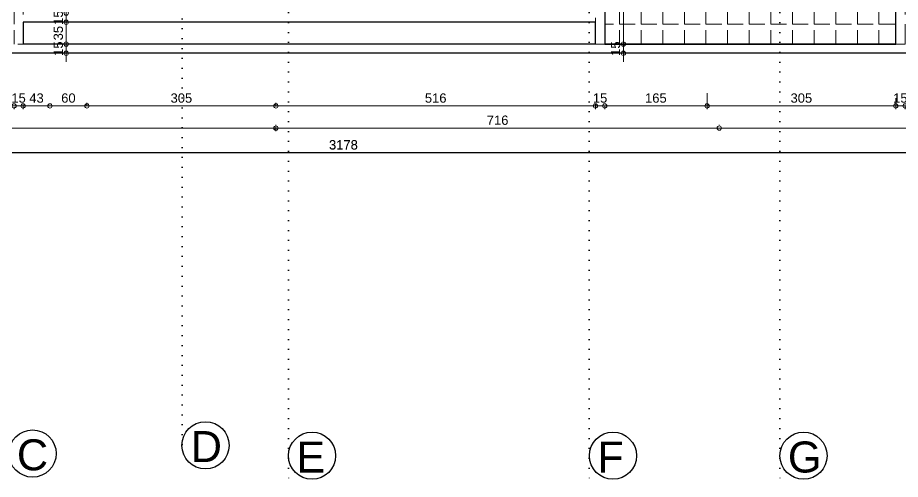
# Model space of a CAD drawing. Header units: millimetres. Extents: x 457 to 5134, y 142 to 3463.
# Drawn here: x 2363 to 3788, y 142 to 887 of the extents above; entities that cross this region are included whole.
import ezdxf

# ---------------------------------------------------------------- set-up
doc = ezdxf.new("R2010")
doc.units = ezdxf.units.MM
doc.linetypes.add('DOT2', pattern=[3.175, 0, -3.175])
doc.linetypes.add('HIDDEN', pattern=[9.525, 6.35, -3.175])
doc.layers.add('SEM_AKS', color=161, linetype='Continuous')
for name, color, linetype, lineweight in [('SEM_hidden', 8, 'HIDDEN', 13), ('SEM_IC OLCU', 140, 'Continuous', 13), ('SEM_TARAMA', 253, 'Continuous', 5)]:
    doc.layers.add(name, color=color, linetype=linetype, lineweight=lineweight)
doc.styles.get("Standard").update_dxf_attribs({"font": 'arial.ttf'})
doc.dimstyles.new('1-50-2', dxfattribs={"dimtxt": 15, "dimasz": 7, "dimexe": 5, "dimexo": 5, "dimgap": 5, "dimtad": 1, "dimdec": 0, "dimtxsty": 'Standard', "dimblk": 'ORIGIN', "dimcen": 5, "dimdle": 7, "dimclrd": 256, "dimclre": 256, "dimclrt": 256, "dimadec": 0, "dimazin": 0, "dimtfac": 1, "dimtdec": 0, "dimtix": 1, "dimtmove": 0, "dimatfit": 3, "dimldrblk": 'ORIGIN', "dimfxl": 1, "dimlwd": -1, "dimlwe": -1, "dimarcsym": 0})

# ---------------------------------------------------------------- blocks, each defined once
blk = doc.blocks.new('_Origin')
at = {"color": 0, "linetype": 'ByBlock', "lineweight": -2}
blk.add_line((0, 0), (-1, 0), dxfattribs=at)
blk.add_circle((0, 0), 0.5, dxfattribs=at)
blk = doc.blocks.new('*D219')
at = {"layer": 'Defpoints', "color": 0, "transparency": 16777216}
for p in [(2441.2, 894.8), (2441.2, 879.8), (2441.2, 879.8)]:
    blk.add_point(p, dxfattribs=at)
at = {"layer": 'SEM_IC OLCU', "transparency": 16777216}
for p, q in [((2441.2, 901.8), (2441.2, 908.8)), ((2441.2, 894.8), (2441.2, 879.8)), ((2441.2, 872.8), (2441.2, 865.8))]:
    blk.add_line(p, q, dxfattribs=at)
at = {"layer": 'SEM_IC OLCU', "transparency": 16777216, "xscale": 7, "yscale": 7, "zscale": 7}
for p, rotation in [((2441.2, 894.8), 270), ((2441.2, 879.8), 90)]:
    blk.add_blockref('_Origin', p, dxfattribs=dict(at, rotation=rotation))
at = {"layer": 'SEM_IC OLCU', "transparency": 16777216, "insert": (2428.5, 887.3), "char_height": 15, "attachment_point": 5, "rotation": 90}
blk.add_mtext('15', dxfattribs=at)
blk = doc.blocks.new('*D220')
at = {"layer": 'Defpoints', "color": 0, "transparency": 16777216}
for p in [(2441.2, 879.8), (2441.2, 844.8), (2441.2, 844.8)]:
    blk.add_point(p, dxfattribs=at)
at = {"layer": 'SEM_IC OLCU', "transparency": 16777216}
blk.add_line((2441.2, 872.8), (2441.2, 851.8), dxfattribs=at)
at = {"layer": 'SEM_IC OLCU', "transparency": 16777216, "xscale": 7, "yscale": 7, "zscale": 7}
for p, rotation in [((2441.2, 879.8), 90), ((2441.2, 844.8), 270)]:
    blk.add_blockref('_Origin', p, dxfattribs=dict(at, rotation=rotation))
at = {"layer": 'SEM_IC OLCU', "transparency": 16777216, "insert": (2428.5, 862.3), "char_height": 15, "attachment_point": 5, "rotation": 90}
blk.add_mtext('35', dxfattribs=at)
blk = doc.blocks.new('*D221')
at = {"layer": 'Defpoints', "color": 0, "transparency": 16777216}
for p in [(2441.2, 844.8), (2441.2, 829.8), (2441.2, 829.8)]:
    blk.add_point(p, dxfattribs=at)
at = {"layer": 'SEM_IC OLCU', "transparency": 16777216}
for p, q in [((2441.2, 851.8), (2441.2, 858.8)), ((2441.2, 844.8), (2441.2, 829.8)), ((2441.2, 822.8), (2441.2, 815.8))]:
    blk.add_line(p, q, dxfattribs=at)
at = {"layer": 'SEM_IC OLCU', "transparency": 16777216, "xscale": 7, "yscale": 7, "zscale": 7}
for p, rotation in [((2441.2, 844.8), 270), ((2441.2, 829.8), 90)]:
    blk.add_blockref('_Origin', p, dxfattribs=dict(at, rotation=rotation))
at = {"layer": 'SEM_IC OLCU', "transparency": 16777216, "insert": (2428.5, 837.3), "char_height": 15, "attachment_point": 5, "rotation": 90}
blk.add_mtext('15', dxfattribs=at)
blk = doc.blocks.new('*D230')
at = {"layer": 'Defpoints', "color": 0, "transparency": 16777216}
for p in [(3341.2, 1029.8), (3341.2, 844.8), (3351.2, 844.8)]:
    blk.add_point(p, dxfattribs=at)
at = {"layer": 'SEM_IC OLCU', "transparency": 16777216}
for p, q in [((3341.2, 1022.8), (3341.2, 851.8)), ((3346.2, 844.8), (3336.2, 844.8))]:
    blk.add_line(p, q, dxfattribs=at)
at = {"layer": 'SEM_IC OLCU', "transparency": 16777216, "xscale": 7, "yscale": 7, "zscale": 7}
for p, rotation in [((3341.2, 1029.8), 90), ((3341.2, 844.8), 270)]:
    blk.add_blockref('_Origin', p, dxfattribs=dict(at, rotation=rotation))
at = {"layer": 'SEM_IC OLCU', "transparency": 16777216, "insert": (3328.5, 937.3), "char_height": 15, "attachment_point": 5, "rotation": 90}
blk.add_mtext('185', dxfattribs=at)
blk = doc.blocks.new('*D231')
at = {"layer": 'Defpoints', "color": 0, "transparency": 16777216}
for p in [(3351.2, 844.8), (3341.2, 829.8), (3341.2, 829.8)]:
    blk.add_point(p, dxfattribs=at)
at = {"layer": 'SEM_IC OLCU', "transparency": 16777216}
for p, q in [((3341.2, 851.8), (3341.2, 858.8)), ((3346.2, 844.8), (3336.2, 844.8)), ((3341.2, 844.8), (3341.2, 829.8)), ((3341.2, 822.8), (3341.2, 815.8))]:
    blk.add_line(p, q, dxfattribs=at)
at = {"layer": 'SEM_IC OLCU', "transparency": 16777216, "xscale": 7, "yscale": 7, "zscale": 7}
for p, rotation in [((3341.2, 844.8), 270), ((3341.2, 829.8), 90)]:
    blk.add_blockref('_Origin', p, dxfattribs=dict(at, rotation=rotation))
at = {"layer": 'SEM_IC OLCU', "transparency": 16777216, "insert": (3328.5, 837.3), "char_height": 15, "attachment_point": 5, "rotation": 90}
blk.add_mtext('15', dxfattribs=at)
blk = doc.blocks.new('*D176')
at = {"layer": 'Defpoints', "color": 0, "transparency": 16777216}
for p in [(2357, 748), (2371.6, 751.9), (2371.6, 744.8)]:
    blk.add_point(p, dxfattribs=at)
at = {"layer": 'SEM_IC OLCU', "transparency": 16777216}
for p, q in [((2350, 744.8), (2343, 744.8)), ((2357, 744.8), (2371.6, 744.8)), ((2357, 743), (2357, 739.8)), ((2371.6, 746.9), (2371.6, 739.8)), ((2378.6, 744.8), (2385.6, 744.8))]:
    blk.add_line(p, q, dxfattribs=at)
at = {"layer": 'SEM_IC OLCU', "transparency": 16777216, "xscale": 7, "yscale": 7, "zscale": 7}
blk.add_blockref('_Origin', (2357, 744.8), dxfattribs=at)
at = {"layer": 'SEM_IC OLCU', "transparency": 16777216, "xscale": 7, "yscale": 7, "zscale": 7, "rotation": 180}
blk.add_blockref('_Origin', (2371.6, 744.8), dxfattribs=at)
at = {"layer": 'SEM_IC OLCU', "transparency": 16777216, "insert": (2364.3, 757.5), "char_height": 15, "attachment_point": 5}
blk.add_mtext('15', dxfattribs=at)
blk = doc.blocks.new('*D177')
at = {"layer": 'Defpoints', "color": 0, "transparency": 16777216}
for p in [(2371.6, 751.9), (2415, 744.8), (2415, 744.8)]:
    blk.add_point(p, dxfattribs=at)
at = {"layer": 'SEM_IC OLCU', "transparency": 16777216}
for p, q in [((2371.6, 746.9), (2371.6, 739.8)), ((2378.6, 744.8), (2408, 744.8))]:
    blk.add_line(p, q, dxfattribs=at)
at = {"layer": 'SEM_IC OLCU', "transparency": 16777216, "xscale": 7, "yscale": 7, "zscale": 7, "rotation": 180}
blk.add_blockref('_Origin', (2371.6, 744.8), dxfattribs=at)
at = {"layer": 'SEM_IC OLCU', "transparency": 16777216, "xscale": 7, "yscale": 7, "zscale": 7}
blk.add_blockref('_Origin', (2415, 744.8), dxfattribs=at)
at = {"layer": 'SEM_IC OLCU', "transparency": 16777216, "insert": (2393.3, 757.5), "char_height": 15, "attachment_point": 5}
blk.add_mtext('43', dxfattribs=at)
blk = doc.blocks.new('*D178')
at = {"layer": 'Defpoints', "color": 0, "transparency": 16777216}
for p in [(2415, 744.8), (2474.7, 744.8), (2474.7, 740.7)]:
    blk.add_point(p, dxfattribs=at)
at = {"layer": 'SEM_IC OLCU', "transparency": 16777216}
for p, q in [((2422, 744.8), (2467.7, 744.8)), ((2474.7, 745.7), (2474.7, 749.8))]:
    blk.add_line(p, q, dxfattribs=at)
at = {"layer": 'SEM_IC OLCU', "transparency": 16777216, "xscale": 7, "yscale": 7, "zscale": 7, "rotation": 180}
blk.add_blockref('_Origin', (2415, 744.8), dxfattribs=at)
at = {"layer": 'SEM_IC OLCU', "transparency": 16777216, "xscale": 7, "yscale": 7, "zscale": 7}
blk.add_blockref('_Origin', (2474.7, 744.8), dxfattribs=at)
at = {"layer": 'SEM_IC OLCU', "transparency": 16777216, "insert": (2444.8, 757.5), "char_height": 15, "attachment_point": 5}
blk.add_mtext('60', dxfattribs=at)
blk = doc.blocks.new('*D179')
at = {"layer": 'Defpoints', "color": 0, "transparency": 16777216}
for p in [(2780, 744.8), (2474.7, 740.7), (2780, 739)]:
    blk.add_point(p, dxfattribs=at)
at = {"layer": 'SEM_IC OLCU', "transparency": 16777216}
for p, q in [((2474.7, 745.7), (2474.7, 749.8)), ((2481.7, 744.8), (2773, 744.8)), ((2780, 744), (2780, 749.8))]:
    blk.add_line(p, q, dxfattribs=at)
at = {"layer": 'SEM_IC OLCU', "transparency": 16777216, "xscale": 7, "yscale": 7, "zscale": 7, "rotation": 180}
blk.add_blockref('_Origin', (2474.7, 744.8), dxfattribs=at)
at = {"layer": 'SEM_IC OLCU', "transparency": 16777216, "xscale": 7, "yscale": 7, "zscale": 7}
blk.add_blockref('_Origin', (2780, 744.8), dxfattribs=at)
at = {"layer": 'SEM_IC OLCU', "transparency": 16777216, "insert": (2627.3, 757.5), "char_height": 15, "attachment_point": 5}
blk.add_mtext('305', dxfattribs=at)
blk = doc.blocks.new('*D180')
at = {"layer": 'Defpoints', "color": 0, "transparency": 16777216}
for p in [(3296, 752.6), (3296, 744.8), (2780, 739)]:
    blk.add_point(p, dxfattribs=at)
at = {"layer": 'SEM_IC OLCU', "transparency": 16777216}
for p, q in [((2780, 744), (2780, 749.8)), ((2787, 744.8), (3289, 744.8)), ((3296, 747.6), (3296, 739.8))]:
    blk.add_line(p, q, dxfattribs=at)
at = {"layer": 'SEM_IC OLCU', "transparency": 16777216, "xscale": 7, "yscale": 7, "zscale": 7, "rotation": 180}
blk.add_blockref('_Origin', (2780, 744.8), dxfattribs=at)
at = {"layer": 'SEM_IC OLCU', "transparency": 16777216, "xscale": 7, "yscale": 7, "zscale": 7}
blk.add_blockref('_Origin', (3296, 744.8), dxfattribs=at)
at = {"layer": 'SEM_IC OLCU', "transparency": 16777216, "insert": (3038, 757.5), "char_height": 15, "attachment_point": 5}
blk.add_mtext('516', dxfattribs=at)
blk = doc.blocks.new('*D181')
at = {"layer": 'Defpoints', "color": 0, "transparency": 16777216}
for p in [(3296, 752.6), (3311, 749.8), (3311, 744.8)]:
    blk.add_point(p, dxfattribs=at)
at = {"layer": 'SEM_IC OLCU', "transparency": 16777216}
for p, q in [((3289, 744.8), (3282, 744.8)), ((3296, 747.6), (3296, 739.8)), ((3296, 744.8), (3311, 744.8)), ((3311, 744.8), (3311, 739.8)), ((3318, 744.8), (3325, 744.8))]:
    blk.add_line(p, q, dxfattribs=at)
at = {"layer": 'SEM_IC OLCU', "transparency": 16777216, "xscale": 7, "yscale": 7, "zscale": 7}
blk.add_blockref('_Origin', (3296, 744.8), dxfattribs=at)
at = {"layer": 'SEM_IC OLCU', "transparency": 16777216, "xscale": 7, "yscale": 7, "zscale": 7, "rotation": 180}
blk.add_blockref('_Origin', (3311, 744.8), dxfattribs=at)
at = {"layer": 'SEM_IC OLCU', "transparency": 16777216, "insert": (3303.5, 757.5), "char_height": 15, "attachment_point": 5}
blk.add_mtext('15', dxfattribs=at)
blk = doc.blocks.new('*D182')
at = {"layer": 'Defpoints', "color": 0, "transparency": 16777216}
for p in [(3476.2, 770.7), (3311, 749.8), (3476.2, 744.8)]:
    blk.add_point(p, dxfattribs=at)
at = {"layer": 'SEM_IC OLCU', "transparency": 16777216}
for p, q in [((3476.2, 765.7), (3476.2, 739.8)), ((3311, 744.8), (3311, 739.8)), ((3318, 744.8), (3469.2, 744.8))]:
    blk.add_line(p, q, dxfattribs=at)
at = {"layer": 'SEM_IC OLCU', "transparency": 16777216, "xscale": 7, "yscale": 7, "zscale": 7, "rotation": 180}
blk.add_blockref('_Origin', (3311, 744.8), dxfattribs=at)
at = {"layer": 'SEM_IC OLCU', "transparency": 16777216, "xscale": 7, "yscale": 7, "zscale": 7}
blk.add_blockref('_Origin', (3476.2, 744.8), dxfattribs=at)
at = {"layer": 'SEM_IC OLCU', "transparency": 16777216, "insert": (3393.6, 757.5), "char_height": 15, "attachment_point": 5}
blk.add_mtext('165', dxfattribs=at)
blk = doc.blocks.new('*D183')
at = {"layer": 'Defpoints', "color": 0, "transparency": 16777216}
for p in [(3476.2, 770.7), (3781, 762.2), (3781, 744.8)]:
    blk.add_point(p, dxfattribs=at)
at = {"layer": 'SEM_IC OLCU', "transparency": 16777216}
for p, q in [((3476.2, 765.7), (3476.2, 739.8)), ((3781, 757.2), (3781, 739.8)), ((3483.2, 744.8), (3774, 744.8))]:
    blk.add_line(p, q, dxfattribs=at)
at = {"layer": 'SEM_IC OLCU', "transparency": 16777216, "xscale": 7, "yscale": 7, "zscale": 7, "rotation": 180}
blk.add_blockref('_Origin', (3476.2, 744.8), dxfattribs=at)
at = {"layer": 'SEM_IC OLCU', "transparency": 16777216, "xscale": 7, "yscale": 7, "zscale": 7}
blk.add_blockref('_Origin', (3781, 744.8), dxfattribs=at)
at = {"layer": 'SEM_IC OLCU', "transparency": 16777216, "insert": (3628.6, 757.5), "char_height": 15, "attachment_point": 5}
blk.add_mtext('305', dxfattribs=at)
blk = doc.blocks.new('*D184')
at = {"layer": 'Defpoints', "color": 0, "transparency": 16777216}
for p in [(3781, 762.2), (3796, 749.8), (3796, 744.8)]:
    blk.add_point(p, dxfattribs=at)
at = {"layer": 'SEM_IC OLCU', "transparency": 16777216}
for p, q in [((3781, 757.2), (3781, 739.8)), ((3774, 744.8), (3767, 744.8)), ((3781, 744.8), (3796, 744.8)), ((3796, 744.8), (3796, 739.8)), ((3803, 744.8), (3810, 744.8))]:
    blk.add_line(p, q, dxfattribs=at)
at = {"layer": 'SEM_IC OLCU', "transparency": 16777216, "xscale": 7, "yscale": 7, "zscale": 7}
blk.add_blockref('_Origin', (3781, 744.8), dxfattribs=at)
at = {"layer": 'SEM_IC OLCU', "transparency": 16777216, "xscale": 7, "yscale": 7, "zscale": 7, "rotation": 180}
blk.add_blockref('_Origin', (3796, 744.8), dxfattribs=at)
at = {"layer": 'SEM_IC OLCU', "transparency": 16777216, "insert": (3788.5, 757.5), "char_height": 15, "attachment_point": 5}
blk.add_mtext('15', dxfattribs=at)
blk = doc.blocks.new('*D189')
at = {"layer": 'Defpoints', "color": 0, "transparency": 16777216}
for p in [(1300, 715.6), (2780, 715.6), (2780, 709)]:
    blk.add_point(p, dxfattribs=at)
at = {"layer": 'SEM_IC OLCU', "transparency": 16777216}
for p, q in [((1300, 710.6), (1300, 704)), ((1307, 709), (2773, 709)), ((2780, 710.6), (2780, 704))]:
    blk.add_line(p, q, dxfattribs=at)
at = {"layer": 'SEM_IC OLCU', "transparency": 16777216, "xscale": 7, "yscale": 7, "zscale": 7, "rotation": 180}
blk.add_blockref('_Origin', (1300, 709), dxfattribs=at)
at = {"layer": 'SEM_IC OLCU', "transparency": 16777216, "xscale": 7, "yscale": 7, "zscale": 7}
blk.add_blockref('_Origin', (2780, 709), dxfattribs=at)
at = {"layer": 'SEM_IC OLCU', "transparency": 16777216, "insert": (2040, 721.6), "char_height": 15, "attachment_point": 5}
blk.add_mtext('1480', dxfattribs=at)
blk = doc.blocks.new('*D190')
at = {"layer": 'Defpoints', "color": 0, "transparency": 16777216}
for p in [(2780, 709), (3496, 709.2), (3496, 709)]:
    blk.add_point(p, dxfattribs=at)
at = {"layer": 'SEM_IC OLCU', "transparency": 16777216}
for p, q in [((2780, 714), (2780, 714.2)), ((3496, 714), (3496, 714.2)), ((2787, 709.2), (3489, 709.2))]:
    blk.add_line(p, q, dxfattribs=at)
at = {"layer": 'SEM_IC OLCU', "transparency": 16777216, "xscale": 7, "yscale": 7, "zscale": 7, "rotation": 180}
blk.add_blockref('_Origin', (2780, 709.2), dxfattribs=at)
at = {"layer": 'SEM_IC OLCU', "transparency": 16777216, "xscale": 7, "yscale": 7, "zscale": 7}
blk.add_blockref('_Origin', (3496, 709.2), dxfattribs=at)
at = {"layer": 'SEM_IC OLCU', "transparency": 16777216, "insert": (3138, 721.8), "char_height": 15, "attachment_point": 5}
blk.add_mtext('716', dxfattribs=at)
blk = doc.blocks.new('*D191')
at = {"layer": 'Defpoints', "color": 0, "transparency": 16777216}
for p in [(3496, 709), (4478, 709.2), (4478, 707.3)]:
    blk.add_point(p, dxfattribs=at)
at = {"layer": 'SEM_IC OLCU', "transparency": 16777216}
for p, q in [((3496, 714), (3496, 714.2)), ((4478, 712.3), (4478, 714.2)), ((3503, 709.2), (4471, 709.2))]:
    blk.add_line(p, q, dxfattribs=at)
at = {"layer": 'SEM_IC OLCU', "transparency": 16777216, "xscale": 7, "yscale": 7, "zscale": 7, "rotation": 180}
blk.add_blockref('_Origin', (3496, 709.2), dxfattribs=at)
at = {"layer": 'SEM_IC OLCU', "transparency": 16777216, "xscale": 7, "yscale": 7, "zscale": 7}
blk.add_blockref('_Origin', (4478, 709.2), dxfattribs=at)
at = {"layer": 'SEM_IC OLCU', "transparency": 16777216, "insert": (3987, 721.8), "char_height": 15, "attachment_point": 5}
blk.add_mtext('982', dxfattribs=at)
blk = doc.blocks.new('*D192')
at = {"layer": 'Defpoints', "color": 0, "transparency": 16777216}
for p in [(1300, 657.4), (4478, 669.6), (4478, 657.4)]:
    blk.add_point(p, dxfattribs=at)
at = {"layer": 'SEM_IC OLCU', "transparency": 16777216}
for p, q in [((1300, 662.4), (1300, 674.6)), ((4478, 662.4), (4478, 674.6)), ((1307, 669.6), (4471, 669.6))]:
    blk.add_line(p, q, dxfattribs=at)
at = {"layer": 'SEM_IC OLCU', "transparency": 16777216, "xscale": 7, "yscale": 7, "zscale": 7, "rotation": 180}
blk.add_blockref('_Origin', (1300, 669.6), dxfattribs=at)
at = {"layer": 'SEM_IC OLCU', "transparency": 16777216, "xscale": 7, "yscale": 7, "zscale": 7}
blk.add_blockref('_Origin', (4478, 669.6), dxfattribs=at)
at = {"layer": 'SEM_IC OLCU', "transparency": 16777216, "insert": (2889, 682.2), "char_height": 15, "attachment_point": 5}
blk.add_mtext('3178', dxfattribs=at)
blk = doc.blocks.new('*D195')
at = {"layer": 'Defpoints', "color": 0, "transparency": 16777216}
for p in [(1300, 681.4), (4478, 681.4), (4478, 669.2)]:
    blk.add_point(p, dxfattribs=at)
at = {"layer": 'SEM_IC OLCU', "transparency": 16777216}
for p, q in [((1300, 676.4), (1300, 664.2)), ((4478, 676.4), (4478, 664.2)), ((1307, 669.2), (4471, 669.2))]:
    blk.add_line(p, q, dxfattribs=at)
at = {"layer": 'SEM_IC OLCU', "transparency": 16777216, "xscale": 7, "yscale": 7, "zscale": 7, "rotation": 180}
blk.add_blockref('_Origin', (1300, 669.2), dxfattribs=at)
at = {"layer": 'SEM_IC OLCU', "transparency": 16777216, "xscale": 7, "yscale": 7, "zscale": 7}
blk.add_blockref('_Origin', (4478, 669.2), dxfattribs=at)
at = {"layer": 'SEM_IC OLCU', "transparency": 16777216, "insert": (2889, 681.9), "char_height": 15, "attachment_point": 5}
blk.add_mtext('3178', dxfattribs=at)

msp = doc.modelspace()

# ---------------------------------------------------------------- hatches: boundary and pattern name
at = {"layer": 'SEM_TARAMA'}
h = msp.add_hatch(dxfattribs=at)
h.set_pattern_fill('ANGLE', color=256, scale=5)
h.set_pattern_definition([(0, (-332.298, -12289.896), (0, 34.925), [25.4, -9.525]), (90, (-332.298, -12289.896), (-34.925, 2e-15), [25.4, -9.525])])
h.paths.add_polyline_path([(2357, 2259.8), (1887, 2259.8), (1887, 2074.8), (2167, 2074.8), (2167, 2039.8), (2357, 2039.8)])
h.paths.add_polyline_path([(2357, 1080.8), (2167, 1080.8), (2167, 1029.8), (1887, 1029.8), (1887, 844.8), (2357, 844.8)])
h.paths.add_polyline_path([(3781, 1079.8), (3591, 1079.8), (3591, 1029.8), (3311, 1029.8), (3311, 844.8), (3781, 844.8)])
h.paths.add_polyline_path([(3781, 2259.8), (3311, 2259.8), (3311, 2074.8), (3591, 2074.8), (3591, 2024.8), (3781, 2024.8)])

# ---------------------------------------------------------------- linework, layer by layer
msp.add_lwpolyline([(1300, 2274.8), (4478, 2274.8), (4478, 829.8), (1300, 829.8)], close=True)
for points in [[(3311, 844.8), (3781, 844.8), (3781, 1079.8), (3591, 1079.8), (3591, 1029.8), (3311, 1029.8), (3311, 844.8)], [(3296, 879.8), (2372, 879.8)], [(2372, 879.8), (2372, 844.8)], [(3296, 844.8), (3296, 879.8)], [(3296, 844.8), (2372, 844.8)], [(3781, 844.8), (3311, 844.8)]]:
    msp.add_lwpolyline(points)
at = {"layer": 'SEM_AKS', "linetype": 'DOT2', "ltscale": 5}
for p, q in [((2628.3, 3425.7), (2628.3, 180.6)), ((2800.1, 3387.6), (2800.1, 142.5)), ((3286.1, 3387.6), (3286.1, 142.5)), ((3593.9, 3387.6), (3593.9, 142.5))]:
    msp.add_line(p, q, dxfattribs=at)
at = {"layer": 'SEM_AKS', "ltscale": 5}
for centre in [(2666.2, 197.3), (2386.9, 184.1), (2838.3, 180.6), (3324.3, 180.6), (3632.1, 180.6)]:
    msp.add_circle(centre, 38.1, dxfattribs=at)
at = {"layer": 'SEM_hidden', "color": 2, "ltscale": 5}
msp.add_lwpolyline([(1887, 844.8), (2372, 844.8), (2372, 894.8), (2372, 1029.8), (3296, 1029.8), (3296, 844.8), (3796, 844.8), (3796, 894.8), (3796, 1029.8), (4277.9, 1029.8), (4270.1, 2066.9), (3796, 2066.9), (3796, 2259.8), (3311, 2259.8), (3296, 2259.8), (3296, 2209.8), (3296, 2074.8), (2372, 2074.8), (2372, 2259.8), (1872, 2259.8)], dxfattribs=at)

# ---------------------------------------------------------------- texts
at = {"layer": 'SEM_AKS', "linetype": 'DOT2', "ltscale": 5}
for s, p in [('D', (2642.4, 170.4)), ('C', (2361.6, 157)), ('E', (2813, 153.5)), ('F', (3299, 153.5)), ('G', (3606.8, 153.5))]:
    msp.add_text(s, height=50, dxfattribs=at).set_placement(p)

# ---------------------------------------------------------------- dimensions: what is measured, and where the dimension line sits
at = {"layer": 'SEM_IC OLCU'}
for base, p1, p2, picture, middle in [((3341.2, 844.8), (3341.2, 1029.8), (3351.2, 844.8), '*D230', (3328.5, 937.3)), ((2441.2, 879.8), (2441.2, 894.8), (2441.2, 879.8), '*D219', (2428.5, 887.3)), ((2441.2, 844.8), (2441.2, 879.8), (2441.2, 844.8), '*D220', (2428.5, 862.3)), ((2441.2, 829.8), (2441.2, 844.8), (2441.2, 829.8), '*D221', (2428.5, 837.3)), ((3341.2, 829.8), (3351.2, 844.8), (3341.2, 829.8), '*D231', (3328.5, 837.3))]:
    dim = msp.add_linear_dim(base=base, p1=p1, p2=p2, angle=90, dimstyle='1-50-2', override={"dimtmove": 1}, dxfattribs=at)
    dim.commit()
    dim.dimension.update_dxf_attribs({"geometry": picture, "text_midpoint": middle})
for base, p1, p2, picture, middle in [((3476.2, 744.8), (3311, 749.8), (3476.2, 770.7), '*D182', (3393.6, 757.5)), ((3781, 744.8), (3476.2, 770.7), (3781, 762.2), '*D183', (3628.6, 757.5)), ((2371.6, 744.8), (2357, 748), (2371.6, 751.9), '*D176', (2364.3, 757.5)), ((2415, 744.8), (2371.6, 751.9), (2415, 744.8), '*D177', (2393.3, 757.5)), ((2474.7, 744.8), (2415, 744.8), (2474.7, 740.7), '*D178', (2444.8, 757.5)), ((2780, 744.8), (2474.7, 740.7), (2780, 739), '*D179', (2627.3, 757.5)), ((3296, 744.8), (2780, 739), (3296, 752.6), '*D180', (3038, 757.5)), ((3311, 744.8), (3296, 752.6), (3311, 749.8), '*D181', (3303.5, 757.5)), ((3796, 744.8), (3781, 762.2), (3796, 749.8), '*D184', (3788.5, 757.5)), ((4478, 709.2), (3496, 709), (4478, 707.3), '*D191', (3987, 721.8))]:
    dim = msp.add_linear_dim(base=base, p1=p1, p2=p2, dimstyle='1-50-2', override={"dimtmove": 1}, dxfattribs=at)
    dim.commit()
    dim.dimension.update_dxf_attribs({"geometry": picture, "text_midpoint": middle})
for base, p1, p2, picture, middle in [((2780, 709), (1300, 715.6), (2780, 715.6), '*D189', (2040, 721.6)), ((3496, 709.2), (2780, 709), (3496, 709), '*D190', (3138, 721.8)), ((4478, 669.6), (1300, 657.4), (4478, 657.4), '*D192', (2889, 682.2)), ((4478, 669.2), (1300, 681.4), (4478, 681.4), '*D195', (2889, 681.9))]:
    dim = msp.add_linear_dim(base=base, p1=p1, p2=p2, dimstyle='1-50-2', dxfattribs=at)
    dim.commit()
    dim.dimension.update_dxf_attribs({"geometry": picture, "text_midpoint": middle})

doc.saveas('drawing.dxf')
